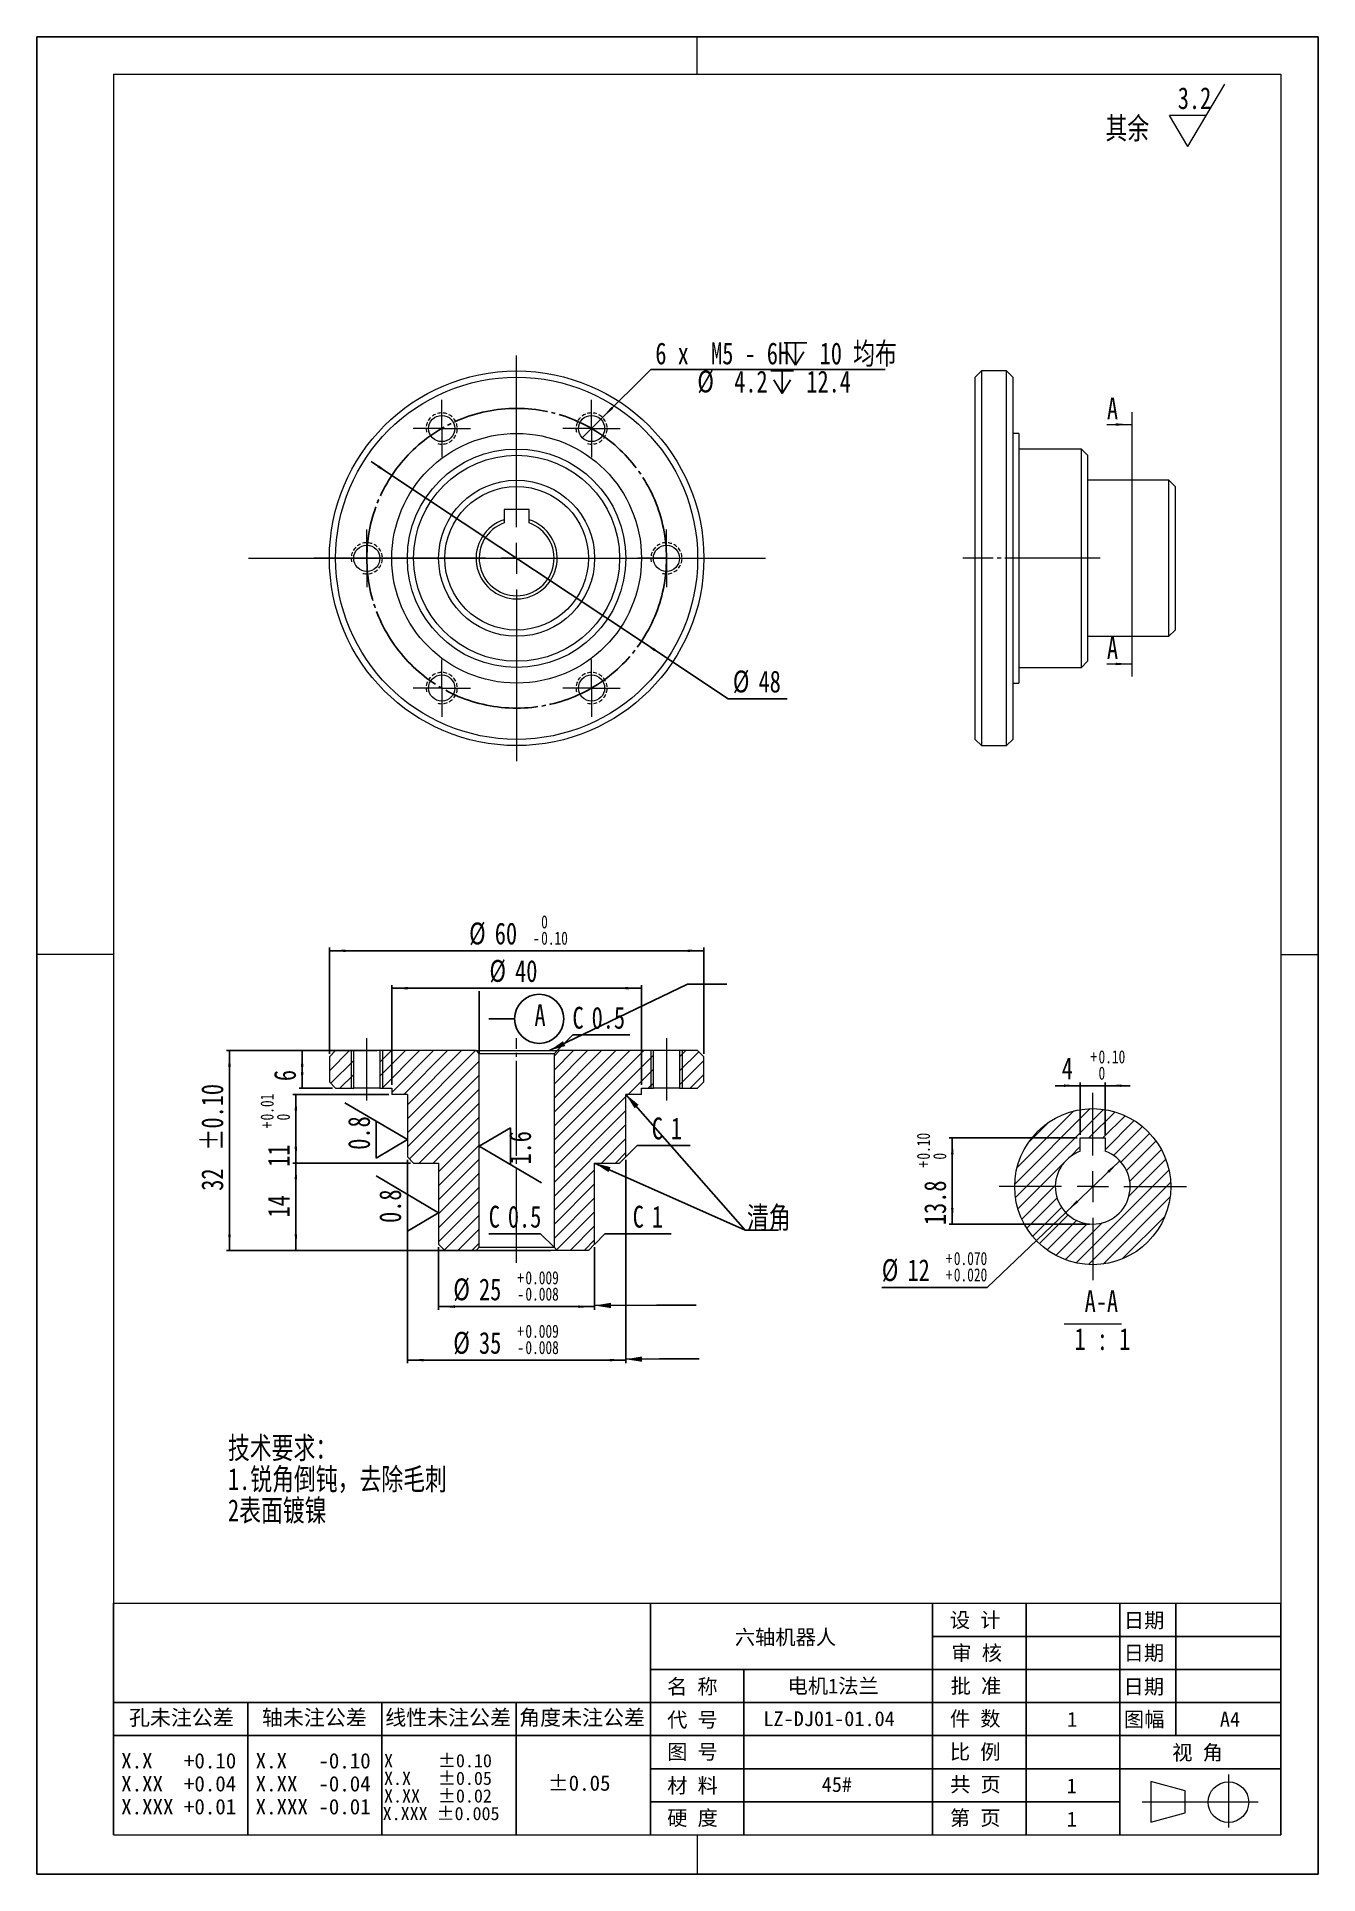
# Model space of a CAD drawing. Header units: millimetres. Extents: x 5 to 416, y 3 to 592.
import ezdxf

# ---------------------------------------------------------------- set-up
doc = ezdxf.new("R2010")
doc.units = ezdxf.units.MM
for name, pattern in [('SLD-中心线', [34.29, 30.48, -1.27, 1.27, -1.27]), ('SLD-实线', [0]), ('SLD-虚线', [1.905, 1.27, -0.635])]:
    doc.linetypes.add(name, pattern=pattern)
for name, color, linetype in [('FORMAT', 7, 'SLD-实线'), ('中心线层', 1, 'SLD-中心线'), ('图框', 7, 'SLD-实线'), ('文字层', 7, 'SLD-实线'), ('标注层', 96, 'SLD-实线')]:
    doc.layers.add(name, color=color, linetype=linetype)
doc.layers.add('粗实线', color=7, linetype='SLD-实线', lineweight=15)
doc.styles.add('SLDTEXTSTYLE0', font='HYSWLONGFANGSONG.TTF', dxfattribs={"bigfont": 'bigfont'})
doc.styles.add('SLDTEXTSTYLE1', font='SIMSUN.TTC')
doc.styles.add('SLDTEXTSTYLE2', font='SIMSUN.TTC', dxfattribs={"bigfont": 'bigfont'})
doc.styles.add('SLDTEXTSTYLE3', font='HYSWLONGFANGSONG.TTF')
doc.styles.get("Standard").update_dxf_attribs({"font": 'HYSWLONGFANGSONG.TTF'})
doc.dimstyles.new('SLDDIMSTYLE0', dxfattribs={"dimtxt": 7, "dimasz": 5.2, "dimexe": 0, "dimexo": 0.0625, "dimgap": 1.75, "dimtad": 0, "dimtih": 1, "dimtoh": 1, "dimdec": 3, "dimrnd": 1e-09, "dimzin": 12, "dimdsep": 46, "dimtxsty": 'SLDTEXTSTYLE3', "dimsah": 1, "dimcen": 0, "dimadec": 0, "dimazin": 3, "dimtfac": 1, "dimtdec": 3, "dimtmove": 0, "dimatfit": 3, "dimfxl": 0, "dimfrac": 2, "dimtolj": 1, "dimtzin": 12, "dimarcsym": 0})
doc.dimstyles.new('SLDDIMSTYLE1', dxfattribs={"dimtxt": 7, "dimasz": 5.2, "dimexe": 0, "dimexo": 0.0625, "dimgap": 1.75, "dimtad": 0, "dimtih": 1, "dimtoh": 1, "dimdec": 0, "dimrnd": 1e-09, "dimzin": 12, "dimdsep": 46, "dimtxsty": 'SLDTEXTSTYLE3', "dimblk1": 'NONE', "dimsah": 1, "dimcen": 0, "dimadec": 0, "dimazin": 3, "dimtfac": 1, "dimtdec": 3, "dimtmove": 0, "dimatfit": 3, "dimldrblk": 'NONE', "dimfxl": 0, "dimfrac": 2, "dimtolj": 1, "dimtzin": 12, "dimarcsym": 0})
doc.dimstyles.new('SLDDIMSTYLE10', dxfattribs={"dimtxt": 7, "dimasz": 5.2, "dimexe": 0, "dimexo": 0.0625, "dimgap": 1.75, "dimtad": 1, "dimrnd": 1e-09, "dimzin": 12, "dimdsep": 46, "dimtxsty": 'SLDTEXTSTYLE3', "dimsah": 1, "dimcen": 0.09, "dimadec": 0, "dimazin": 3, "dimtol": 1, "dimtp": 0.2, "dimtfac": 1, "dimtmove": 0, "dimatfit": 0, "dimfxl": 0, "dimfrac": 2, "dimtolj": 1, "dimtzin": 0, "dimarcsym": 0})
doc.dimstyles.new('SLDDIMSTYLE11', dxfattribs={"dimtxt": 7, "dimasz": 5.2, "dimexe": 0, "dimexo": 0.0625, "dimgap": 1.75, "dimtad": 1, "dimrnd": 1e-09, "dimzin": 12, "dimdsep": 46, "dimtxsty": 'SLDTEXTSTYLE3', "dimsah": 1, "dimcen": 0.09, "dimadec": 0, "dimazin": 3, "dimtol": 1, "dimtp": 0.2, "dimtfac": 1, "dimtofl": 0, "dimtmove": 0, "dimatfit": 3, "dimfxl": 0, "dimfrac": 2, "dimtolj": 1, "dimtzin": 0, "dimarcsym": 0})
doc.dimstyles.new('SLDDIMSTYLE2', dxfattribs={"dimtxt": 7, "dimasz": 5.2, "dimexe": 0, "dimexo": 0.0625, "dimgap": 1.75, "dimtad": 1, "dimdec": 3, "dimrnd": 1e-09, "dimzin": 12, "dimdsep": 46, "dimtxsty": 'SLDTEXTSTYLE3', "dimsah": 1, "dimcen": 0.09, "dimadec": 0, "dimazin": 3, "dimtfac": 1, "dimtdec": 3, "dimtofl": 0, "dimtmove": 0, "dimatfit": 3, "dimfxl": 0, "dimfrac": 2, "dimtolj": 1, "dimtzin": 12, "dimarcsym": 0})
doc.dimstyles.new('SLDDIMSTYLE3', dxfattribs={"dimtxt": 7, "dimasz": 5.2, "dimexe": 0, "dimexo": 0.0625, "dimgap": 1.75, "dimtad": 1, "dimdec": 3, "dimrnd": 1e-09, "dimzin": 12, "dimdsep": 46, "dimtxsty": 'SLDTEXTSTYLE3', "dimsah": 1, "dimcen": 0.09, "dimadec": 0, "dimazin": 3, "dimtol": 1, "dimtp": 0.018, "dimtm": 0.016, "dimtfac": 1, "dimtdec": 3, "dimtofl": 0, "dimtmove": 0, "dimatfit": 3, "dimfxl": 0, "dimfrac": 2, "dimtolj": 1, "dimarcsym": 0})
doc.dimstyles.new('SLDDIMSTYLE4', dxfattribs={"dimtxt": 7, "dimasz": 5.2, "dimexe": 0, "dimexo": 0.0625, "dimgap": 1.75, "dimtad": 1, "dimrnd": 1e-09, "dimzin": 12, "dimdsep": 46, "dimtxsty": 'SLDTEXTSTYLE3', "dimsah": 1, "dimcen": 0.09, "dimadec": 0, "dimazin": 3, "dimtol": 1, "dimtp": 0.02, "dimtfac": 1, "dimtofl": 0, "dimtmove": 0, "dimatfit": 3, "dimfxl": 0, "dimfrac": 2, "dimtolj": 1, "dimarcsym": 0})
doc.dimstyles.new('SLDDIMSTYLE5', dxfattribs={"dimtxt": 7, "dimasz": 5.2, "dimexe": 0, "dimexo": 0.0625, "dimgap": 1.75, "dimtad": 1, "dimrnd": 1e-09, "dimzin": 12, "dimdsep": 46, "dimtxsty": 'SLDTEXTSTYLE3', "dimsah": 1, "dimcen": 0.09, "dimadec": 0, "dimazin": 3, "dimtol": 1, "dimtp": 0.2, "dimtm": 0.2, "dimtfac": 1, "dimtofl": 0, "dimtmove": 0, "dimatfit": 3, "dimfxl": 0, "dimfrac": 2, "dimtolj": 1, "dimtzin": 0, "dimarcsym": 0})
doc.dimstyles.new('SLDDIMSTYLE6', dxfattribs={"dimtxt": 7, "dimasz": 5.2, "dimexe": 0, "dimexo": 0.0625, "dimgap": 1.75, "dimtad": 1, "dimrnd": 1e-09, "dimzin": 12, "dimdsep": 46, "dimtxsty": 'SLDTEXTSTYLE3', "dimsah": 1, "dimcen": 0.09, "dimadec": 0, "dimazin": 3, "dimtol": 1, "dimtm": 0.2, "dimtfac": 1, "dimtofl": 0, "dimtmove": 0, "dimatfit": 3, "dimfxl": 0, "dimfrac": 2, "dimtolj": 1, "dimtzin": 0, "dimarcsym": 0})
doc.dimstyles.new('SLDDIMSTYLE7', dxfattribs={"dimtxt": 0, "dimasz": 5.2, "dimexe": 0, "dimexo": 0.0625, "dimgap": 0, "dimtad": 0, "dimtih": 1, "dimtoh": 1, "dimdec": 0, "dimrnd": 1e-09, "dimzin": 0, "dimdsep": 46, "dimtxsty": 'Standard', "dimsah": 1, "dimcen": 0.09, "dimadec": 0, "dimazin": 0, "dimtfac": 5.2, "dimtdec": 0, "dimtofl": 0, "dimtmove": 0, "dimatfit": 3, "dimfxl": 0, "dimfrac": 2, "dimtolj": 1, "dimtzin": 0, "dimarcsym": 0})
doc.dimstyles.new('SLDDIMSTYLE9', dxfattribs={"dimtxt": 7, "dimasz": 5.2, "dimexe": 0, "dimexo": 0.0625, "dimgap": 1.75, "dimtad": 0, "dimtih": 1, "dimtoh": 1, "dimdec": 3, "dimrnd": 1e-09, "dimzin": 12, "dimdsep": 46, "dimtxsty": 'SLDTEXTSTYLE3', "dimsah": 1, "dimcen": 0, "dimadec": 0, "dimazin": 3, "dimtol": 1, "dimtp": 0.14, "dimtm": -0.04, "dimtfac": 1, "dimtdec": 3, "dimtmove": 0, "dimatfit": 3, "dimfxl": 0, "dimfrac": 2, "dimtolj": 1, "dimtzin": 0, "dimarcsym": 0})

# ---------------------------------------------------------------- blocks, each defined once
blk = doc.blocks.new('SW_NOTE_0')
at = {"color": 0, "linetype": 'SLD-实线', "lineweight": 0, "char_height": 7, "attachment_point": 1, "style": 'SLDTEXTSTYLE0'}
for s, insert in [('\\M+18B5A术\\M+19776\\M+18B81\\M+18146', (0, 9.02)), ('1.锐\\M+18A70\\M+1937C钝\\M+18143\\M+18B8E\\M+18F9C\\M+196D1\\M+18E68', (0, -0.98)), ('2\\M+1955C\\M+196CA镀镍', (0, -10.98))]:
    blk.add_mtext(s, dxfattribs=dict(at, insert=insert))
blk = doc.blocks.new('SW_NOTE_1')
at = {"layer": 'FORMAT', "color": 0, "char_height": 4.925, "attachment_point": 2, "style": 'SLDTEXTSTYLE1'}
for s, insert in [('X.X   +0.10', (15.24, 5.73)), ('X.XX  +0.04', (15.24, -1.63)), ('X.XXX +0.01', (15.24, -8.98))]:
    blk.add_mtext(s, dxfattribs=dict(at, insert=insert))
blk = doc.blocks.new('SW_NOTE_2')
at = {"layer": 'FORMAT', "color": 0, "char_height": 4.925, "attachment_point": 2, "style": 'SLDTEXTSTYLE1'}
for s, insert in [('X.X   -0.10', (15.24, 5.73)), ('X.XX  -0.04', (15.24, -1.63)), ('X.XXX -0.01', (15.24, -8.98))]:
    blk.add_mtext(s, dxfattribs=dict(at, insert=insert))
blk = doc.blocks.new('SW_NOTE_3')
at = {"layer": 'FORMAT', "color": 0, "char_height": 4.2333, "attachment_point": 2, "style": 'SLDTEXTSTYLE1'}
for s, insert in [('X     ±0.10', (14.35, 4.93)), ('X.X   ±0.05', (14.35, -0.72)), (' X.XXX ±0.005', (13.91, -12.01)), ('X.XX  ±0.02', (14.35, -6.36))]:
    blk.add_mtext(s, dxfattribs=dict(at, insert=insert))
blk = doc.blocks.new('SW_SFSYMBOL_0')
at = {"color": 0, "linetype": 'SLD-实线', "lineweight": 0}
for p, q in [((3.25, -10), (15.05, 10)), ((3.25, -10), (-2.65, 0)), ((9.15, 0), (-2.65, 0))]:
    blk.add_line(p, q, dxfattribs=at)
at = {"color": 0, "linetype": 'SLD-实线', "lineweight": 0, "insert": (0, 9.02), "char_height": 7, "attachment_point": 1, "style": 'SLDTEXTSTYLE3'}
blk.add_mtext('3.2', dxfattribs=at)
blk = doc.blocks.new('_D')
at = {"layer": '标注层'}
for p, q in [((118.77, 451.09), (112.11, 455.52)), ((118.77, 451.09), (198.74, 397.99)), ((198.74, 397.99), (226.54, 379.53)), ((226.54, 379.53), (245.46, 379.53))]:
    blk.add_line(p, q, dxfattribs=at)
for points in [[(118.77, 451.09), (114.66, 454.3), (114.22, 453.63)], [(198.74, 397.99), (202.86, 394.78), (203.3, 395.44)]]:
    blk.add_solid(points, dxfattribs=at)
at = {"layer": '标注层', "char_height": 7, "attachment_point": 1, "style": 'SLDTEXTSTYLE3'}
for s, insert in [('%%c', (228.04, 388.59, 0.2)), ('48', (236.26, 388.56, 0.2))]:
    blk.add_mtext(s, dxfattribs=dict(at, insert=insert))
blk = doc.blocks.new('SW_SYMBOL_HOLE_DEPTH')
at = {"layer": '标注层', "color": 0}
for p, q in [((0, 1750), (1600, 1750)), ((800, 1750), (800, 150)), ((200, 1110), (800, 150)), ((1400, 1110), (800, 150))]:
    blk.add_line(p, q, dxfattribs=at)
blk = doc.blocks.new('_D_1')
at = {"layer": '标注层'}
for p, q in [((185.73, 469.08), (201.71, 485.05)), ((201.71, 485.05), (276.82, 485.05)), ((179.79, 463.14), (185.73, 469.08))]:
    blk.add_line(p, q, dxfattribs=at)
blk.add_solid([(185.73, 469.08), (189.69, 472.47), (189.12, 473.04)], dxfattribs=at)
at = {"layer": '标注层', "xscale": 0.004511737089201878, "yscale": 0.004511737089201878, "zscale": 0.004511737089201878}
for p in [(244.49, 485.69), (240.23, 476.66)]:
    blk.add_blockref('SW_SYMBOL_HOLE_DEPTH', p, dxfattribs=at)
at = {"layer": '标注层', "char_height": 7, "attachment_point": 1}
for s, insert, style in [(' 10 \\M+18BCF\\M+1957A', (252.29, 493.67, -31.8), 'SLDTEXTSTYLE0'), ('6 x  M5 - 6H ', (203.21, 493.67, -31.8), 'SLDTEXTSTYLE3'), ('%%c', (216.66, 484.67, -31.8), 'SLDTEXTSTYLE3'), (' 4.2 ', (224.89, 484.64, -31.8), 'SLDTEXTSTYLE3'), (' 12.4', (248.02, 484.64, -31.8), 'SLDTEXTSTYLE3')]:
    blk.add_mtext(s, dxfattribs=dict(at, insert=insert, style=style))
blk = doc.blocks.new('_NONE')
blk = doc.blocks.new('SW_CENTERMARKSYMBOL_0')
at = {"color": 0, "linetype": 'SLD-实线', "lineweight": 0}
for p, q in [((0, 10), (0, 65)), ((-10, 0), (-65, 0)), ((0, 0), (-5, 0)), ((0, 0), (0, 5)), ((0, 0), (0, -5)), ((0, 0), (5, 0)), ((10, 0), (65, 0)), ((0, -10), (0, -65))]:
    blk.add_line(p, q, dxfattribs=at)
blk = doc.blocks.new('SW_CENTERMARKSYMBOL_1')
at = {"color": 0, "linetype": 'SLD-实线', "lineweight": 0}
for p, q in [((0, 5), (0, 9.2)), ((-5, 0), (-9.2, 0)), ((0, 0), (-5, 0)), ((0, 0), (0, 5)), ((0, 0), (0, -5)), ((0, 0), (5, 0)), ((5, 0), (9.2, 0)), ((0, -5), (0, -9.2))]:
    blk.add_line(p, q, dxfattribs=at)
blk = doc.blocks.new('SW_CENTERMARKSYMBOL_2')
at = {"color": 0, "linetype": 'SLD-实线', "lineweight": 0}
for p, q in [((0, 5), (0, 9.2)), ((-5, 0), (-9.2, 0)), ((0, 0), (-5, 0)), ((0, 0), (0, 5)), ((0, 0), (0, -5)), ((0, 0), (5, 0)), ((5, 0), (9.2, 0)), ((0, -5), (0, -9.2))]:
    blk.add_line(p, q, dxfattribs=at)
blk = doc.blocks.new('SW_CENTERMARKSYMBOL_3')
at = {"color": 0, "linetype": 'SLD-实线', "lineweight": 0}
for p, q in [((0, 5), (0, 9.2)), ((-5, 0), (-9.2, 0)), ((0, 0), (-5, 0)), ((0, 0), (0, 5)), ((0, 0), (0, -5)), ((0, 0), (5, 0)), ((5, 0), (9.2, 0)), ((0, -5), (0, -9.2))]:
    blk.add_line(p, q, dxfattribs=at)
blk = doc.blocks.new('SW_CENTERMARKSYMBOL_4')
at = {"color": 0, "linetype": 'SLD-实线', "lineweight": 0}
for p, q in [((0, 5), (0, 9.2)), ((-5, 0), (-9.2, 0)), ((0, 0), (-5, 0)), ((0, 0), (0, 5)), ((0, 0), (0, -5)), ((0, 0), (5, 0)), ((5, 0), (9.2, 0)), ((0, -5), (0, -9.2))]:
    blk.add_line(p, q, dxfattribs=at)
blk = doc.blocks.new('SW_CENTERMARKSYMBOL_5')
at = {"color": 0, "linetype": 'SLD-实线', "lineweight": 0}
for p, q in [((0, 5), (0, 9.2)), ((-5, 0), (-9.2, 0)), ((0, 0), (-5, 0)), ((0, 0), (0, 5)), ((0, 0), (0, -5)), ((0, 0), (5, 0)), ((5, 0), (9.2, 0)), ((0, -5), (0, -9.2))]:
    blk.add_line(p, q, dxfattribs=at)
blk = doc.blocks.new('SW_CENTERMARKSYMBOL_6')
at = {"color": 0, "linetype": 'SLD-实线', "lineweight": 0}
for p, q in [((0, 5), (0, 9.2)), ((-5, 0), (-9.2, 0)), ((0, 0), (-5, 0)), ((0, 0), (0, 5)), ((0, 0), (0, -5)), ((0, 0), (5, 0)), ((5, 0), (9.2, 0)), ((0, -5), (0, -9.2))]:
    blk.add_line(p, q, dxfattribs=at)
blk = doc.blocks.new('_D_2')
at = {"layer": '标注层'}
for p, q in [((118.76, 255.82), (118.76, 287.82)), ((118.76, 286.82), (198.76, 286.82)), ((198.76, 255.82), (198.76, 287.82))]:
    blk.add_line(p, q, dxfattribs=at)
for points in [[(118.76, 286.82), (123.96, 286.42), (123.96, 287.22)], [(198.76, 286.82), (193.56, 287.22), (193.56, 286.42)]]:
    blk.add_solid(points, dxfattribs=at)
at = {"layer": '标注层', "char_height": 7, "attachment_point": 1, "style": 'SLDTEXTSTYLE3'}
for s, insert in [('%%c', (150.04, 295.87, 0.2)), ('40', (158.27, 295.84, 0.2))]:
    blk.add_mtext(s, dxfattribs=dict(at, insert=insert))
blk = doc.blocks.new('_D_3')
at = {"layer": '标注层'}
for p, q in [((123.76, 231.82), (123.76, 166.7)), ((193.76, 231.82), (193.76, 166.7)), ((193.76, 167.7), (123.76, 167.7))]:
    blk.add_line(p, q, dxfattribs=at)
for points in [[(123.76, 167.7), (128.96, 167.3), (128.96, 168.1)], [(193.76, 167.7), (188.56, 168.1), (188.56, 167.3)]]:
    blk.add_solid(points, dxfattribs=at)
at = {"layer": '标注层', "attachment_point": 1, "style": 'SLDTEXTSTYLE3'}
for s, insert, char_height in [('%%c', (138.47, 176.75, 0.2), 7), ('35', (146.7, 176.72, 0.2), 7), ('+', (158.97, 179.05, 0.2), 4.2), ('0.009', (161.56, 179.05, 0.2), 4.2), ('-', (158.97, 173.83, 0.2), 4.2), ('0.008', (161.56, 173.83, 0.2), 4.2)]:
    blk.add_mtext(s, dxfattribs=dict(at, insert=insert, char_height=char_height))
blk = doc.blocks.new('_D_4')
at = {"layer": '标注层'}
for p, q in [((133.76, 203.82), (133.76, 183.82)), ((183.76, 203.82), (183.76, 183.82)), ((133.76, 184.82), (183.76, 184.82))]:
    blk.add_line(p, q, dxfattribs=at)
for points in [[(133.76, 184.82), (138.96, 184.42), (138.96, 185.22)], [(183.76, 184.82), (178.56, 185.22), (178.56, 184.42)]]:
    blk.add_solid(points, dxfattribs=at)
at = {"layer": '标注层', "attachment_point": 1, "style": 'SLDTEXTSTYLE3'}
for s, insert, char_height in [('+', (158.97, 196.18, 0.2), 4.2), ('0.009', (161.56, 196.18, 0.2), 4.2), ('%%c', (138.47, 193.87, 0.2), 7), ('25', (146.7, 193.84, 0.2), 7), ('-', (158.97, 190.95, 0.2), 4.2), ('0.008', (161.56, 190.95, 0.2), 4.2)]:
    blk.add_mtext(s, dxfattribs=dict(at, insert=insert, char_height=char_height))
blk = doc.blocks.new('_D_5')
at = {"layer": '标注层'}
for p, q in [((124.76, 230.82), (87.04, 230.82)), ((88.04, 202.82), (88.04, 230.82)), ((169.76, 202.82), (87.04, 202.82))]:
    blk.add_line(p, q, dxfattribs=at)
for points in [[(88.04, 230.82), (87.64, 225.62), (88.44, 225.62)], [(88.04, 202.82), (88.44, 208.02), (87.64, 208.02)]]:
    blk.add_solid(points, dxfattribs=at)
at = {"layer": '标注层', "insert": (79.01, 213.37, 0.2), "char_height": 7, "attachment_point": 1, "rotation": 90, "style": 'SLDTEXTSTYLE3'}
blk.add_mtext('14', dxfattribs=at)
blk = doc.blocks.new('_D_6')
at = {"layer": '标注层'}
for p, q in [((117.76, 252.82), (87.04, 252.82)), ((88.04, 252.82), (88.04, 230.82)), ((124.76, 230.82), (87.04, 230.82))]:
    blk.add_line(p, q, dxfattribs=at)
for points in [[(88.04, 252.82), (87.64, 247.62), (88.44, 247.62)], [(88.04, 230.82), (88.44, 236.02), (87.64, 236.02)]]:
    blk.add_solid(points, dxfattribs=at)
at = {"layer": '标注层', "attachment_point": 1, "rotation": 90, "style": 'SLDTEXTSTYLE3'}
for s, insert, char_height in [('0.01', (76.68, 244.47, 0.2), 4.2), ('+', (76.68, 241.89, 0.2), 4.2), ('0', (81.91, 244.47, 0.2), 4.2), ('11', (79.01, 229.62, 0.2), 7)]:
    blk.add_mtext(s, dxfattribs=dict(at, insert=insert, char_height=char_height))
blk = doc.blocks.new('_D_7')
at = {"layer": '标注层'}
for p, q in [((99.76, 266.82), (89.04, 266.82)), ((90.04, 266.82), (90.04, 254.82)), ((99.76, 254.82), (89.04, 254.82))]:
    blk.add_line(p, q, dxfattribs=at)
for points in [[(90.04, 266.82), (89.64, 261.62), (90.44, 261.62)], [(90.04, 254.82), (90.44, 260.02), (89.64, 260.02)]]:
    blk.add_solid(points, dxfattribs=at)
at = {"layer": '标注层', "insert": (81.01, 257.07, 0.2), "char_height": 7, "attachment_point": 1, "rotation": 90, "style": 'SLDTEXTSTYLE3'}
blk.add_mtext('6', dxfattribs=at)
blk = doc.blocks.new('_D_8')
at = {"layer": '标注层'}
for p, q in [((113.96, 266.82), (65.76, 266.82)), ((66.76, 266.82), (66.76, 202.82)), ((169.76, 202.82), (65.76, 202.82))]:
    blk.add_line(p, q, dxfattribs=at)
for points in [[(66.76, 266.82), (66.36, 261.62), (67.16, 261.62)], [(66.76, 202.82), (67.16, 208.02), (66.36, 208.02)]]:
    blk.add_solid(points, dxfattribs=at)
at = {"layer": '标注层', "char_height": 7, "attachment_point": 1, "rotation": 90, "style": 'SLDTEXTSTYLE3'}
for s, insert in [(' ±0.10', (57.73, 231.15, 0.2)), ('32', (57.73, 221.94, 0.2))]:
    blk.add_mtext(s, dxfattribs=dict(at, insert=insert))
blk = doc.blocks.new('SW_CHAMFER_DIMENSION_0')
at = {"layer": '标注层', "color": 0}
for p, q in [((-12.19, -3.3), (-8.9, 0)), ((-8.9, 0), (12.27, 0))]:
    blk.add_line(p, q, dxfattribs=at)
at = {"layer": '标注层', "color": 0, "char_height": 7, "attachment_point": 1, "style": 'SLDTEXTSTYLE3'}
for s, insert in [('C', (0, 9.02, 0.2)), ('1', (6.13, 9.02, 0.2))]:
    blk.add_mtext(s, dxfattribs=dict(at, insert=insert))
blk = doc.blocks.new('SW_CHAMFER_DIMENSION_1')
at = {"layer": '标注层', "color": 0}
for p, q in [((-8.29, -3.57), (-4.72, 0)), ((-4.72, 0), (12.27, 0))]:
    blk.add_line(p, q, dxfattribs=at)
at = {"layer": '标注层', "color": 0, "char_height": 7, "attachment_point": 1, "style": 'SLDTEXTSTYLE3'}
for s, insert in [('C', (0, 9.02, 0.2)), ('1', (6.13, 9.02, 0.2))]:
    blk.add_mtext(s, dxfattribs=dict(at, insert=insert))
blk = doc.blocks.new('SW_CHAMFER_DIMENSION_2')
at = {"layer": '标注层', "color": 0}
for p, q in [((-4.9, -5.01), (0.11, 0)), ((0.11, 0), (18.4, 0))]:
    blk.add_line(p, q, dxfattribs=at)
at = {"layer": '标注层', "color": 0, "char_height": 7, "attachment_point": 1, "style": 'SLDTEXTSTYLE3'}
for s, insert in [('C', (0, 9.02, 0.2)), ('0.5', (6.13, 9.02, 0.2))]:
    blk.add_mtext(s, dxfattribs=dict(at, insert=insert))
blk = doc.blocks.new('SW_CHAMFER_DIMENSION_3')
at = {"layer": '标注层', "color": 0}
for p, q in [((16.63, 0), (0, 0)), ((20.93, -4.3), (16.63, 0))]:
    blk.add_line(p, q, dxfattribs=at)
at = {"layer": '标注层', "color": 0, "char_height": 7, "attachment_point": 1, "style": 'SLDTEXTSTYLE3'}
for s, insert in [('C', (0, 9.02, 0.2)), ('0.5', (6.13, 9.02, 0.2))]:
    blk.add_mtext(s, dxfattribs=dict(at, insert=insert))
blk = doc.blocks.new('_D_9')
at = {"layer": '标注层'}
for p, q in [((98.76, 265.82), (98.76, 299.82)), ((98.76, 298.82), (218.76, 298.82)), ((218.76, 265.82), (218.76, 299.82))]:
    blk.add_line(p, q, dxfattribs=at)
for points in [[(98.76, 298.82), (103.96, 298.42), (103.96, 299.22)], [(218.76, 298.82), (213.56, 299.22), (213.56, 298.42)]]:
    blk.add_solid(points, dxfattribs=at)
at = {"layer": '标注层', "attachment_point": 1, "style": 'SLDTEXTSTYLE3'}
for s, insert, char_height in [('%%c', (143.53, 307.87, 0.2), 7), ('60', (151.76, 307.84, 0.2), 7), ('0', (166.61, 310.18, 0.2), 4.2), ('-', (164.02, 304.95, 0.2), 4.2), ('0.10', (166.61, 304.95, 0.2), 4.2)]:
    blk.add_mtext(s, dxfattribs=dict(at, insert=insert, char_height=char_height))
blk = doc.blocks.new('SW_NOTE_4')
at = {"layer": '文字层', "color": 0}
for p, q in [((0, 0), (10.67, 0)), ((10.67, 0), (0, 0)), ((0, 0), (10.67, 0)), ((10.67, 0), (0, 0)), ((0, 0), (10.67, 0)), ((10.67, 0), (0, 0))]:
    blk.add_line(p, q, dxfattribs=at)
at = {"layer": '文字层', "color": 0, "insert": (0.56, 7.52), "char_height": 7, "attachment_point": 1, "style": 'SLDTEXTSTYLE0'}
blk.add_mtext('\\M+190B4\\M+18A70', dxfattribs=at)
blk = doc.blocks.new('SW_NOTE_5')
at = {"layer": '文字层', "color": 0}
for p, q in [((0, 0), (2.67, 0)), ((2.67, 0), (0, 0)), ((0, 0), (2.67, 0)), ((2.67, 0), (0, 0)), ((0, 0), (2.67, 0)), ((2.67, 0), (0, 0))]:
    blk.add_line(p, q, dxfattribs=at)
blk = doc.blocks.new('SW_SFSYMBOL_1')
at = {"layer": '文字层', "color": 0}
for p, q in [((10, 3.25), (-10, 15.05)), ((0, 9.15), (0, -2.65)), ((10, 3.25), (0, -2.65))]:
    blk.add_line(p, q, dxfattribs=at)
at = {"layer": '文字层', "color": 0, "insert": (-9.02, 0), "char_height": 7, "attachment_point": 1, "rotation": 90, "style": 'SLDTEXTSTYLE3'}
blk.add_mtext('0.8', dxfattribs=at)
blk = doc.blocks.new('SW_SFSYMBOL_2')
at = {"layer": '文字层', "color": 0}
for p, q in [((10, 3.25), (-10, 15.05)), ((0, 9.15), (0, -2.65)), ((10, 3.25), (0, -2.65))]:
    blk.add_line(p, q, dxfattribs=at)
at = {"layer": '文字层', "color": 0, "insert": (-9.02, 0), "char_height": 7, "attachment_point": 1, "rotation": 90, "style": 'SLDTEXTSTYLE3'}
blk.add_mtext('0.8', dxfattribs=at)
blk = doc.blocks.new('SW_SFSYMBOL_3')
at = {"layer": '文字层', "color": 0}
for p, q in [((-18.63, 5.9), (-8.63, 11.8)), ((-8.63, 0), (-8.63, 11.8)), ((-18.63, 5.9), (1.37, -5.9))]:
    blk.add_line(p, q, dxfattribs=at)
at = {"layer": '文字层', "color": 0, "insert": (-9.02, 0), "char_height": 7, "attachment_point": 1, "rotation": 90, "style": 'SLDTEXTSTYLE3'}
blk.add_mtext('1.6', dxfattribs=at)
blk = doc.blocks.new('SW_DATUMTAG_0')
at = {"layer": '文字层', "color": 0}
for p, q in [((-17.7, -6.86), (-17.7, 13.21)), ((-14.66, 4.33), (-6.34, 4.33))]:
    blk.add_line(p, q, dxfattribs=at)
blk.add_circle((1.53, 4.33), 7.87, dxfattribs=at)
at = {"layer": '文字层', "color": 0, "insert": (0, 9.02), "char_height": 7, "attachment_point": 1, "style": 'SLDTEXTSTYLE3'}
blk.add_mtext('A', dxfattribs=at)
blk = doc.blocks.new('_D_10')
at = {"layer": '标注层'}
for p, q in [((352.03, 231.54), (334.67, 214.97)), ((334.67, 214.97), (309.54, 190.99)), ((309.54, 190.99), (275.75, 190.99))]:
    blk.add_line(p, q, dxfattribs=at)
for points in [[(352.03, 231.54), (347.99, 228.24), (348.54, 227.66)], [(334.67, 214.97), (338.7, 218.27), (338.15, 218.85)]]:
    blk.add_solid(points, dxfattribs=at)
at = {"layer": '标注层', "attachment_point": 1, "style": 'SLDTEXTSTYLE3'}
for s, insert, char_height in [('%%c', (275.75, 200.04, 57.29), 7), ('+', (296.25, 202.34, 57.29), 4.2), ('0.070', (298.83, 202.34, 57.29), 4.2), ('12', (283.98, 200.01, 57.29), 7), ('+', (296.25, 197.11, 57.29), 4.2), ('0.020', (298.83, 197.11, 57.29), 4.2)]:
    blk.add_mtext(s, dxfattribs=dict(at, insert=insert, char_height=char_height))
blk = doc.blocks.new('_D_11')
at = {"layer": '标注层'}
for p, q in [((339.35, 255.6), (331.35, 255.6)), ((339.35, 239.86), (339.35, 256.6)), ((339.35, 255.6), (347.35, 255.6)), ((347.35, 239.86), (347.35, 256.6)), ((347.35, 255.6), (355.35, 255.6))]:
    blk.add_line(p, q, dxfattribs=at)
for points in [[(339.35, 255.6), (334.15, 256), (334.15, 255.2)], [(347.35, 255.6), (352.55, 255.2), (352.55, 256)]]:
    blk.add_solid(points, dxfattribs=at)
at = {"layer": '标注层', "attachment_point": 1, "style": 'SLDTEXTSTYLE3'}
for s, insert, char_height in [('+', (342.62, 266.95, 57.29), 4.2), ('0.10', (345.2, 266.95, 57.29), 4.2), ('4', (333.42, 264.62, 57.29), 7), ('0', (345.2, 261.73, 57.29), 4.2)]:
    blk.add_mtext(s, dxfattribs=dict(at, insert=insert, char_height=char_height))
blk = doc.blocks.new('_D_12')
at = {"layer": '标注层'}
for p, q in [((338.35, 238.86), (297.35, 238.86)), ((298.35, 211.26), (298.35, 238.86)), ((342.35, 211.26), (297.35, 211.26))]:
    blk.add_line(p, q, dxfattribs=at)
for points in [[(298.35, 238.86), (297.95, 233.66), (298.75, 233.66)], [(298.35, 211.26), (298.75, 216.46), (297.95, 216.46)]]:
    blk.add_solid(points, dxfattribs=at)
at = {"layer": '标注层', "attachment_point": 1, "rotation": 90, "style": 'SLDTEXTSTYLE3'}
for s, insert, char_height in [('0.10', (286.99, 231.92, 57.29), 4.2), ('+', (286.99, 229.34, 57.29), 4.2), ('0', (292.22, 231.92, 57.29), 4.2), ('13.8', (289.32, 210.94, 57.29), 7)]:
    blk.add_mtext(s, dxfattribs=dict(at, insert=insert, char_height=char_height))
blk = doc.blocks.new('SW_NOTE_6')
at = {"color": 0, "linetype": 'SLD-实线', "lineweight": 0}
blk.add_line((-3.98, -1.71), (14.42, -1.71), dxfattribs=at)
at = {"color": 0, "linetype": 'Continuous', "lineweight": 0, "char_height": 7, "attachment_point": 2, "style": 'SLDTEXTSTYLE3'}
for s, insert in [('A-A', (7.98, 9.02)), (' 1 : 1', (6.52, -3.11))]:
    blk.add_mtext(s, dxfattribs=dict(at, insert=insert))
blk = doc.blocks.new('SW_CENTERMARKSYMBOL_7')
at = {"color": 0, "linetype": 'SLD-实线', "lineweight": 0}
for p, q in [((0, 10), (0, 30)), ((-10, 0), (-30, 0)), ((0, 0), (-5, 0)), ((0, 0), (0, 5)), ((0, 0), (0, -5)), ((0, 0), (5, 0)), ((10, 0), (30, 0)), ((0, -10), (0, -30))]:
    blk.add_line(p, q, dxfattribs=at)

msp = doc.modelspace()

# ---------------------------------------------------------------- hatches: boundary and pattern name
at = {"linetype": 'SLD-实线', "lineweight": 0}
h = msp.add_hatch(dxfattribs=at)
h.set_pattern_fill('ANSI31', style=0)
h.paths.add_polyline_path([(100.7576, 254.8213), (106.5576, 254.8213), (106.5576, 266.8213), (100.7576, 266.8213), (98.7576, 264.8213), (98.7576, 256.8213)], flags=0)
h = msp.add_hatch(dxfattribs=at)
h.set_pattern_fill('ANSI31', style=0)
h.paths.add_polyline_path([(125.7576, 230.8213), (133.7576, 230.8213), (133.7576, 204.8213), (135.7576, 202.8213), (145.7576, 202.8213), (146.7576, 203.8213), (146.7576, 265.8213), (145.7576, 266.8213), (114.9576, 266.8213), (114.9576, 254.8213), (118.7576, 254.8213), (118.7576, 252.8213), (123.7576, 252.8213), (123.7576, 232.8213)], flags=0)
h = msp.add_hatch(dxfattribs=at)
h.set_pattern_fill('ANSI31', style=0)
h.paths.add_polyline_path([(193.7576, 232.8213), (193.7576, 252.8213), (198.7576, 252.8213), (198.7576, 254.8213), (202.5576, 254.8213), (202.5576, 266.8213), (171.7576, 266.8213), (170.7576, 265.8213), (170.7576, 203.8213), (171.7576, 202.8213), (181.7576, 202.8213), (183.7576, 204.8213), (183.7576, 230.8213), (191.7576, 230.8213)], flags=0)
h = msp.add_hatch(dxfattribs=at)
h.set_pattern_fill('ANSI31', style=0)
h.paths.add_polyline_path([(210.9576, 254.8213), (216.7576, 254.8213), (218.7576, 256.8213), (218.7576, 264.8213), (216.7576, 266.8213), (210.9576, 266.8213)], flags=0)
h = msp.add_hatch(dxfattribs=at)
h.set_pattern_fill('ANSI31', style=0)
edge = h.paths.add_edge_path(flags=0)
edge.add_arc((343.3454, 223.256), 25, 0, 360)
edge = h.paths.add_edge_path(flags=0)
edge.add_arc((343.3454, 223.256), 12, -250.5287794, 70.5287794, ccw=False)
edge.add_line((339.3454, 234.5697), (339.3454, 238.856))
edge.add_line((339.3454, 238.856), (347.3454, 238.856))
edge.add_line((347.3454, 238.856), (347.3454, 234.5697))

# ---------------------------------------------------------------- linework, layer by layer
at = {"color": 7, "linetype": 'SLD-实线', "lineweight": 15}
for p, q in [((307.7112, 484.5379), (305.7112, 482.5379)), ((315.7112, 484.5379), (307.7112, 484.5379)), ((307.7112, 484.5379), (307.7112, 364.5379)), ((317.7112, 482.5379), (315.7112, 484.5379)), ((315.7112, 364.5379), (315.7112, 484.5379)), ((305.7112, 366.5379), (305.7112, 482.5379)), ((317.7112, 482.5379), (317.7112, 366.5379)), ((319.7112, 464.5379), (317.7112, 464.5379)), ((319.7112, 464.5379), (319.7112, 384.5379)), ((339.7112, 459.5379), (319.7112, 459.5379)), ((341.7112, 457.5379), (339.7112, 459.5379)), ((339.7112, 389.5379), (339.7112, 459.5379)), ((341.7112, 457.5379), (341.7112, 391.5379)), ((367.7112, 449.5379), (341.7112, 449.5379)), ((369.7112, 447.5379), (367.7112, 449.5379)), ((367.7112, 399.5379), (367.7112, 449.5379)), ((369.7112, 447.5379), (369.7112, 401.5379)), ((162.7576, 440.1379), (154.7576, 440.1379)), ((154.7576, 440.1379), (154.7576, 436.9073)), ((162.7576, 436.9073), (162.7576, 440.1379)), ((367.7112, 399.5379), (369.7112, 401.5379)), ((341.7112, 399.5379), (367.7112, 399.5379)), ((319.7112, 389.5379), (339.7112, 389.5379)), ((339.7112, 389.5379), (341.7112, 391.5379)), ((317.7112, 384.5379), (319.7112, 384.5379)), ((305.7112, 366.5379), (307.7112, 364.5379)), ((315.7112, 364.5379), (317.7112, 366.5379)), ((307.7112, 364.5379), (315.7112, 364.5379)), ((98.7576, 264.8213), (100.7576, 266.8213)), ((106.5576, 266.8213), (100.7576, 266.8213)), ((106.5576, 254.8213), (106.5576, 266.8213)), ((114.9576, 266.8213), (106.5576, 266.8213)), ((114.9576, 266.8213), (114.9576, 254.8213)), ((145.7576, 266.8213), (114.9576, 266.8213)), ((145.7576, 266.8213), (146.7576, 265.8213)), ((145.7576, 266.8213), (171.7576, 266.8213)), ((146.7576, 203.8213), (146.7576, 265.8213)), ((170.7576, 265.8213), (146.7576, 265.8213)), ((170.7576, 265.8213), (171.7576, 266.8213)), ((170.7576, 265.8213), (170.7576, 203.8213)), ((202.5576, 266.8213), (171.7576, 266.8213)), ((202.5576, 254.8213), (202.5576, 266.8213)), ((210.9576, 266.8213), (202.5576, 266.8213)), ((210.9576, 266.8213), (210.9576, 254.8213)), ((216.7576, 266.8213), (210.9576, 266.8213)), ((216.7576, 266.8213), (218.7576, 264.8213)), ((98.7576, 264.8213), (98.7576, 256.8213)), ((218.7576, 256.8213), (218.7576, 264.8213)), ((100.7576, 254.8213), (98.7576, 256.8213)), ((100.7576, 254.8213), (106.5576, 254.8213)), ((114.9576, 254.8213), (106.5576, 254.8213)), ((114.9576, 254.8213), (118.7576, 254.8213)), ((118.7576, 254.8213), (118.7576, 252.8213)), ((198.7576, 254.8213), (202.5576, 254.8213)), ((198.7576, 252.8213), (198.7576, 254.8213)), ((210.9576, 254.8213), (202.5576, 254.8213)), ((210.9576, 254.8213), (216.7576, 254.8213)), ((218.7576, 256.8213), (216.7576, 254.8213)), ((123.7576, 252.8213), (118.7576, 252.8213)), ((123.7576, 252.8213), (123.7576, 232.8213)), ((198.7576, 252.8213), (193.7576, 252.8213)), ((193.7576, 232.8213), (193.7576, 252.8213)), ((339.3454, 238.856), (347.3454, 238.856)), ((339.3454, 234.5697), (339.3454, 238.856)), ((347.3454, 238.856), (347.3454, 234.5697)), ((125.7576, 230.8213), (123.7576, 232.8213)), ((125.7576, 230.8213), (133.7576, 230.8213)), ((133.7576, 230.8213), (133.7576, 204.8213)), ((183.7576, 230.8213), (191.7576, 230.8213)), ((183.7576, 204.8213), (183.7576, 230.8213)), ((193.7576, 232.8213), (191.7576, 230.8213)), ((135.7576, 202.8213), (133.7576, 204.8213)), ((145.7576, 202.8213), (135.7576, 202.8213)), ((146.7576, 203.8213), (145.7576, 202.8213)), ((171.7576, 202.8213), (145.7576, 202.8213)), ((146.7576, 203.8213), (170.7576, 203.8213)), ((171.7576, 202.8213), (170.7576, 203.8213)), ((181.7576, 202.8213), (171.7576, 202.8213)), ((183.7576, 204.8213), (181.7576, 202.8213))]:
    msp.add_line(p, q, dxfattribs=at)
at = {"color": 7, "linetype": 'SLD-实线', "lineweight": 0}
for p, q in [((355.8882, 471.3818), (355.8882, 386.6837)), ((347.8882, 467.3818), (355.8882, 467.3818)), ((72.8621, 424.5379), (238.5243, 424.5379)), ((347.8882, 390.6837), (355.8882, 390.6837)), ((105.7576, 266.8213), (105.7576, 254.8213)), ((115.7576, 266.8213), (115.7576, 254.8213)), ((201.7576, 266.8213), (201.7576, 254.8213)), ((211.7576, 266.8213), (211.7576, 254.8213))]:
    msp.add_line(p, q, dxfattribs=at)
at = {"color": 7, "linetype": 'SLD-中心线', "lineweight": 0}
for p, q in [((345.7112, 424.5379), (301.7112, 424.5379)), ((110.7576, 250.8213), (110.7576, 270.8213)), ((158.7576, 198.8213), (158.7576, 270.8213)), ((206.7576, 270.8213), (206.7576, 250.8213)), ((386.8278, 34.9129), (386.8278, 17.9426)), ((359.1742, 26.2), (375.6734, 26.2)), ((375.6734, 26.2), (396.3388, 26.2))]:
    msp.add_line(p, q, dxfattribs=at)
at = {"color": 7, "linetype": 'SLD-实线', "lineweight": 15}
for centre, radius in [((158.7576, 424.5379), 60), ((158.7576, 424.5379), 58), ((134.7576, 466.1072), 4.2), ((182.7576, 466.1072), 4.2), ((158.7576, 424.5379), 40), ((158.7576, 424.5379), 35), ((158.7576, 424.5379), 33), ((158.7576, 424.5379), 25), ((158.7576, 424.5379), 23), ((110.7576, 424.5379), 4.2), ((206.7576, 424.5379), 4.2), ((134.7576, 382.9687), 4.2), ((182.7576, 382.9687), 4.2), ((343.3454, 223.256), 25)]:
    msp.add_circle(centre, radius, dxfattribs=at)
at = {"color": 7, "linetype": 'SLD-虚线', "lineweight": 0}
for centre in [(134.7576, 466.1072), (182.7576, 466.1072), (110.7576, 424.5379), (206.7576, 424.5379), (134.7576, 382.9687), (182.7576, 382.9687)]:
    msp.add_arc(centre, 5, 255, 195, dxfattribs=at)
at = {"color": 7, "linetype": 'SLD-实线', "lineweight": 15}
for centre, radius, start, end in [((158.7576, 424.5379), 13, 107.9202131, 72.0797869), ((158.7576, 424.5379), 12, 109.4712206, 70.5287794), ((343.3454, 223.256), 12, 109.4712206, 70.5287794)]:
    msp.add_arc(centre, radius, start, end, dxfattribs=at)
for points in [[(154.7576, 436.9073), (154.7576, 436.5561), (154.7576, 436.2043), (154.7576, 435.8516)], [(162.7576, 435.8516), (162.7576, 436.2043), (162.7576, 436.5561), (162.7576, 436.9073)]]:
    msp.add_open_spline(points, degree=3, dxfattribs=at)
at = {"color": 7, "linetype": 'SLD-实线', "lineweight": 0}
for points in [[(355.8882, 467.3818), (350.6882, 467.7818), (350.6882, 466.9818)], [(355.8882, 390.6837), (350.6882, 391.0837), (350.6882, 390.2837)]]:
    msp.add_solid(points, dxfattribs=at)
at = {"layer": 'FORMAT'}
for p, q in [((29.6, 89.8), (29.6, 15.6)), ((201.6, 89.8), (201.6, 15.6)), ((292, 89.8), (292, 15.6)), ((322, 89.8), (322, 15.6)), ((352, 89.8), (352, 15.6)), ((370, 89.8), (370, 47.4)), ((403.6, 89.8), (403.6, 15.6)), ((403.6, 79.2), (292, 79.2)), ((403.6, 68.6), (201.6, 68.6)), ((231.6, 68.6), (231.6, 15.6)), ((29.6, 58), (403.6, 58)), ((72.6, 58), (72.6, 15.6)), ((115.6, 58), (115.6, 15.6)), ((158.6, 58), (158.6, 15.6)), ((29.6, 47.4), (403.6, 47.4)), ((201.6, 36.8), (403.6, 36.8)), ((352, 26.2), (201.6, 26.2))]:
    msp.add_line(p, q, dxfattribs=at)
at = {"layer": '中心线层', "linetype": 'SLD-中心线'}
msp.add_circle((158.7576, 424.5379), 48, dxfattribs=at)
at = {"layer": '图框'}
for p, q in [((5, 591.6), (415.6, 591.6)), ((5, 591.6), (5, 3)), ((415.6, 591.6), (415.6, 3)), ((5, 3), (415.6, 3))]:
    msp.add_line(p, q, dxfattribs=at)
at = {"layer": '粗实线'}
for p, q in [((216.6, 579.6), (216.6, 591.6)), ((29.6, 579.6), (403.6, 579.6)), ((29.6, 579.6), (29.6, 15.6)), ((403.6, 579.6), (403.6, 15.6)), ((29.6, 297.6), (5, 297.6)), ((403.6, 297.6), (415.6, 297.6)), ((29.6, 89.8), (403.6, 89.8)), ((361.9628, 32.7), (361.9628, 19.7)), ((373.001, 29.679), (361.9628, 32.7)), ((373.001, 22.721), (373.001, 29.679)), ((361.9628, 19.7), (373.001, 22.721)), ((29.6, 15.6), (403.6, 15.6)), ((29.6, 15.6), (403.6, 15.6)), ((216.6, 15.6), (216.6, 3))]:
    msp.add_line(p, q, dxfattribs=at)
msp.add_circle((386.8278, 26.0905), 6.5, dxfattribs=at)

# ---------------------------------------------------------------- block references
at = {"color": 7, "linetype": 'SLD-实线', "lineweight": 0}
for name, p in [('SW_SFSYMBOL_0', (370.6003, 566.4103)), ('SW_NOTE_0', (66.2639, 134.066))]:
    msp.add_blockref(name, p, dxfattribs=at)
at = {"color": 7, "linetype": 'Continuous', "lineweight": 0}
for name, p in [('SW_CENTERMARKSYMBOL_0', (158.7576, 424.5379)), ('SW_CENTERMARKSYMBOL_1', (134.7576, 466.1072)), ('SW_CENTERMARKSYMBOL_2', (182.7576, 466.1072)), ('SW_CENTERMARKSYMBOL_5', (110.7576, 424.5379)), ('SW_CENTERMARKSYMBOL_3', (206.7576, 424.5379)), ('SW_CENTERMARKSYMBOL_6', (134.7576, 382.9687)), ('SW_CENTERMARKSYMBOL_4', (182.7576, 382.9687)), ('SW_CENTERMARKSYMBOL_7', (343.3454, 223.256)), ('SW_NOTE_6', (338.1246, 181.0449))]:
    msp.add_blockref(name, p, dxfattribs=at)
at = {"layer": 'FORMAT'}
for name, p in [('SW_NOTE_1', (35.2485, 36.0926)), ('SW_NOTE_2', (78.3257, 36.0926)), ('SW_NOTE_3', (119.2025, 36.5764))]:
    msp.add_blockref(name, p, dxfattribs=at)
at = {"layer": '文字层'}
for name, p in [('SW_DATUMTAG_0', (164.4624, 272.6808)), ('SW_SFSYMBOL_2', (113.7581, 235.0818)), ('SW_SFSYMBOL_3', (165.386, 230.3337)), ('SW_SFSYMBOL_1', (123.7581, 211.6377)), ('SW_NOTE_4', (232, 209.3333)), ('SW_NOTE_5', (232, 209.3333))]:
    msp.add_blockref(name, p, dxfattribs=at)
at = {"layer": '标注层'}
for name, p in [('SW_CHAMFER_DIMENSION_2', (176.6579, 271.8346)), ('SW_CHAMFER_DIMENSION_1', (202.0473, 236.3953)), ('SW_CHAMFER_DIMENSION_3', (149.8268, 208.1184)), ('SW_CHAMFER_DIMENSION_0', (195.952, 208.1184))]:
    msp.add_blockref(name, p, dxfattribs=at)

# ---------------------------------------------------------------- texts
at = {"color": 7, "linetype": 'SLD-实线', "lineweight": 0}
for s, insert, char_height, attachment_point, style in [('\\M+191B4\\M+1975D', (347.4289, 565.8042), 7, 1, 'SLDTEXTSTYLE0'), ('\\M+1985A轴\\M+18AF7\\M+18AED\\M+1906C', (244.8951, 81.3303), 4.7625, 2, 'SLDTEXTSTYLE2'), ('电\\M+18AF71\\M+19640兰', (260.1638, 65.695), 4.7625, 2, 'SLDTEXTSTYLE2'), ('LZ-DJ01-01.04', (258.874, 55.2117), 4.7625, 2, 'SLDTEXTSTYLE1'), ('1', (336.7402, 54.9989), 4.7625, 2, 'SLDTEXTSTYLE1'), ('45#', (261.3545, 34.1437), 4.7625, 2, 'SLDTEXTSTYLE1')]:
    msp.add_mtext(s, dxfattribs=dict(at, insert=insert, char_height=char_height, attachment_point=attachment_point, style=style))
at = {"color": 7, "linetype": 'Continuous', "char_height": 7, "attachment_point": 1, "style": 'SLDTEXTSTYLE3'}
for insert in [(347.8882, 476.0107), (347.8882, 399.3125)]:
    msp.add_mtext('A', dxfattribs=dict(at, insert=insert))
at = {"layer": 'FORMAT', "attachment_point": 2}
for s, insert, char_height, style in [('设 计', (305.6882, 86.8128), 4.7625, 'SLDTEXTSTYLE2'), ('\\M+193FA\\M+18AFA', (359.7912, 86.7188), 4.7625, 'SLDTEXTSTYLE2'), ('审 \\M+18A6A', (306.1622, 76.2489), 4.7625, 'SLDTEXTSTYLE2'), ('\\M+193FA\\M+18AFA', (359.7364, 76.2865), 4.7625, 'SLDTEXTSTYLE2'), ('\\M+196BC \\M+18FCC', (215.045, 65.5128), 4.7625, 'SLDTEXTSTYLE2'), ('\\M+194E1 \\M+18F79', (305.9331, 65.695), 4.7625, 'SLDTEXTSTYLE2'), ('\\M+193FA\\M+18AFA', (359.7036, 65.5021), 4.7625, 'SLDTEXTSTYLE2'), ('\\M+18D45\\M+196A2\\M+1928D\\M+18CF6\\M+18DB7', (51.3522, 55.6606), 4.925, 'SLDTEXTSTYLE2'), ('轴\\M+196A2\\M+1928D\\M+18CF6\\M+18DB7', (93.9446, 55.6606), 4.925, 'SLDTEXTSTYLE2'), ('线\\M+190AB\\M+196A2\\M+1928D\\M+18CF6\\M+18DB7', (136.8179, 55.6606), 4.925, 'SLDTEXTSTYLE2'), ('\\M+18A70\\M+19378\\M+196A2\\M+1928D\\M+18CF6\\M+18DB7', (179.7183, 55.6606), 4.925, 'SLDTEXTSTYLE2'), ('\\M+191E3 \\M+18D86', (215.105, 54.864), 4.7625, 'SLDTEXTSTYLE2'), ('\\M+18C8F \\M+19094', (305.6882, 55.2117), 4.7625, 'SLDTEXTSTYLE2'), ('图\\M+1959D', (359.821, 54.9989), 4.7625, 'SLDTEXTSTYLE2'), ('A4', (387.3188, 55.05), 4.7625, 'SLDTEXTSTYLE1'), ('图 \\M+18D86', (215.105, 44.5967), 4.7625, 'SLDTEXTSTYLE2'), ('\\M+194E4 \\M+197E1', (305.6882, 44.5967), 4.7625, 'SLDTEXTSTYLE2'), ('视 \\M+18A70', (376.9227, 44.3817), 4.7625, 'SLDTEXTSTYLE2'), ('±0.05', (178.7808, 34.6756), 4.925, 'SLDTEXTSTYLE1'), ('\\M+18DDE \\M+197BF', (215.105, 33.8172), 4.7625, 'SLDTEXTSTYLE2'), ('\\M+18BA4 页', (305.7651, 34.1437), 4.7625, 'SLDTEXTSTYLE2'), ('1', (336.5957, 33.6877), 4.7625, 'SLDTEXTSTYLE1'), ('\\M+18D64 \\M+19378', (215.105, 23.4272), 4.7625, 'SLDTEXTSTYLE2'), ('\\M+191E6 页', (305.6882, 23.4272), 4.7625, 'SLDTEXTSTYLE2'), ('1', (336.6263, 23.0322), 4.7625, 'SLDTEXTSTYLE1')]:
    msp.add_mtext(s, dxfattribs=dict(at, insert=insert, char_height=char_height, style=style))

# ---------------------------------------------------------------- dimensions: what is measured, and where the dimension line sits
at = {"layer": '标注层'}
dim = msp.add_diameter_dim_2p(p1=(179.787, 463.1381), p2=(185.7283, 469.0762), text='<> x  M5 - 6H {\\fGDT;x} 10 均布\\P%%c 4.2 {\\fGDT;x} 12.4\\P', dimstyle='SLDDIMSTYLE1', override={"dimpost": '<>'}, dxfattribs=at)
dim.commit()
dim.dimension.update_dxf_attribs({"geometry": '_D_1', "text_midpoint": (240.0145, 484.6506), "dimtype": 163})
for p1, p2, dimstyle, picture, middle in [((198.745, 397.9858), (118.7703, 451.09), 'SLDDIMSTYLE0', '_D', (236.7485, 384.903)), ((334.6658, 214.9696), (352.025, 231.5424), 'SLDDIMSTYLE9', '_D_10', (291.8967, 196.5689))]:
    dim = msp.add_diameter_dim_2p(p1=p1, p2=p2, dimstyle=dimstyle, dxfattribs=at)
    dim.commit()
    dim.dimension.update_dxf_attribs({"geometry": picture, "text_midpoint": middle, "dimtype": 163})
for base, p1, p2, dimstyle, picture, middle in [((218.7576, 298.8213), (98.7576, 264.8213), (218.7576, 264.8213), 'SLDDIMSTYLE6', '_D_9', (158.7576, 298.8213)), ((198.7576, 286.8213), (118.7576, 254.8213), (198.7576, 254.8213), 'SLDDIMSTYLE2', '_D_2', (158.7576, 286.8213)), ((183.7576, 184.8213), (133.7576, 204.8213), (183.7576, 204.8213), 'SLDDIMSTYLE3', '_D_4', (154.6155, 184.8213))]:
    dim = msp.add_linear_dim(base=base, p1=p1, p2=p2, text='%%c<>', dimstyle=dimstyle, dxfattribs=at)
    dim.commit()
    dim.dimension.update_dxf_attribs({"geometry": picture, "text_midpoint": middle, "dimtype": 160})
for base, p1, p2, dimstyle, picture, middle in [((66.7576, 202.8213), (114.9576, 266.8213), (170.7576, 202.8213), 'SLDDIMSTYLE5', '_D_8', (66.7576, 237.2808)), ((90.0354, 254.8213), (100.7576, 266.8213), (100.7576, 254.8213), 'SLDDIMSTYLE2', '_D_7', (90.0354, 260.128)), ((88.0354, 230.8213), (118.7576, 252.8213), (125.7576, 230.8213), 'SLDDIMSTYLE4', '_D_6', (88.0354, 240.7265)), ((298.3454, 238.856), (343.3454, 211.256), (339.3454, 238.856), 'SLDDIMSTYLE11', '_D_12', (298.3454, 225.1151)), ((88.0354, 230.8213), (170.7576, 202.8213), (125.7576, 230.8213), 'SLDDIMSTYLE2', '_D_5', (88.0354, 217.9706))]:
    dim = msp.add_linear_dim(base=base, p1=p1, p2=p2, angle=90, dimstyle=dimstyle, dxfattribs=at)
    dim.commit()
    dim.dimension.update_dxf_attribs({"geometry": picture, "text_midpoint": middle, "dimtype": 160})
dim = msp.add_linear_dim(base=(347.3454, 255.5974), p1=(339.3454, 238.856), p2=(347.3454, 238.856), dimstyle='SLDDIMSTYLE10', dxfattribs=at)
dim.commit()
dim.dimension.update_dxf_attribs({"geometry": '_D_11', "text_midpoint": (342.996, 255.5974), "dimtype": 160})
dim = msp.add_linear_dim(base=(123.7576, 167.698), p1=(193.7576, 232.8213), p2=(123.7576, 232.8213), angle=0, text='%%c<>', dimstyle='SLDDIMSTYLE3', dxfattribs=at)
dim.commit()
dim.dimension.update_dxf_attribs({"geometry": '_D_3', "text_midpoint": (154.6155, 167.698), "dimtype": 160})

# ---------------------------------------------------------------- leaders
at = {"layer": '文字层'}
for points in [[(169.2823, 266.8213), (213.4581, 288.1603), (226.1581, 288.1603)], [(193.7576, 252.8213), (232, 209.3333)], [(183.7576, 230.8213), (232, 209.3333)], [(183.7576, 185.1705), (203.5891, 185.2743), (216.2891, 185.2743)], [(193.7576, 167.9593), (204.5677, 168.0583), (217.2677, 168.0583)]]:
    msp.add_leader(points, dimstyle='SLDDIMSTYLE7', dxfattribs=at)

doc.saveas('drawing.dxf')
